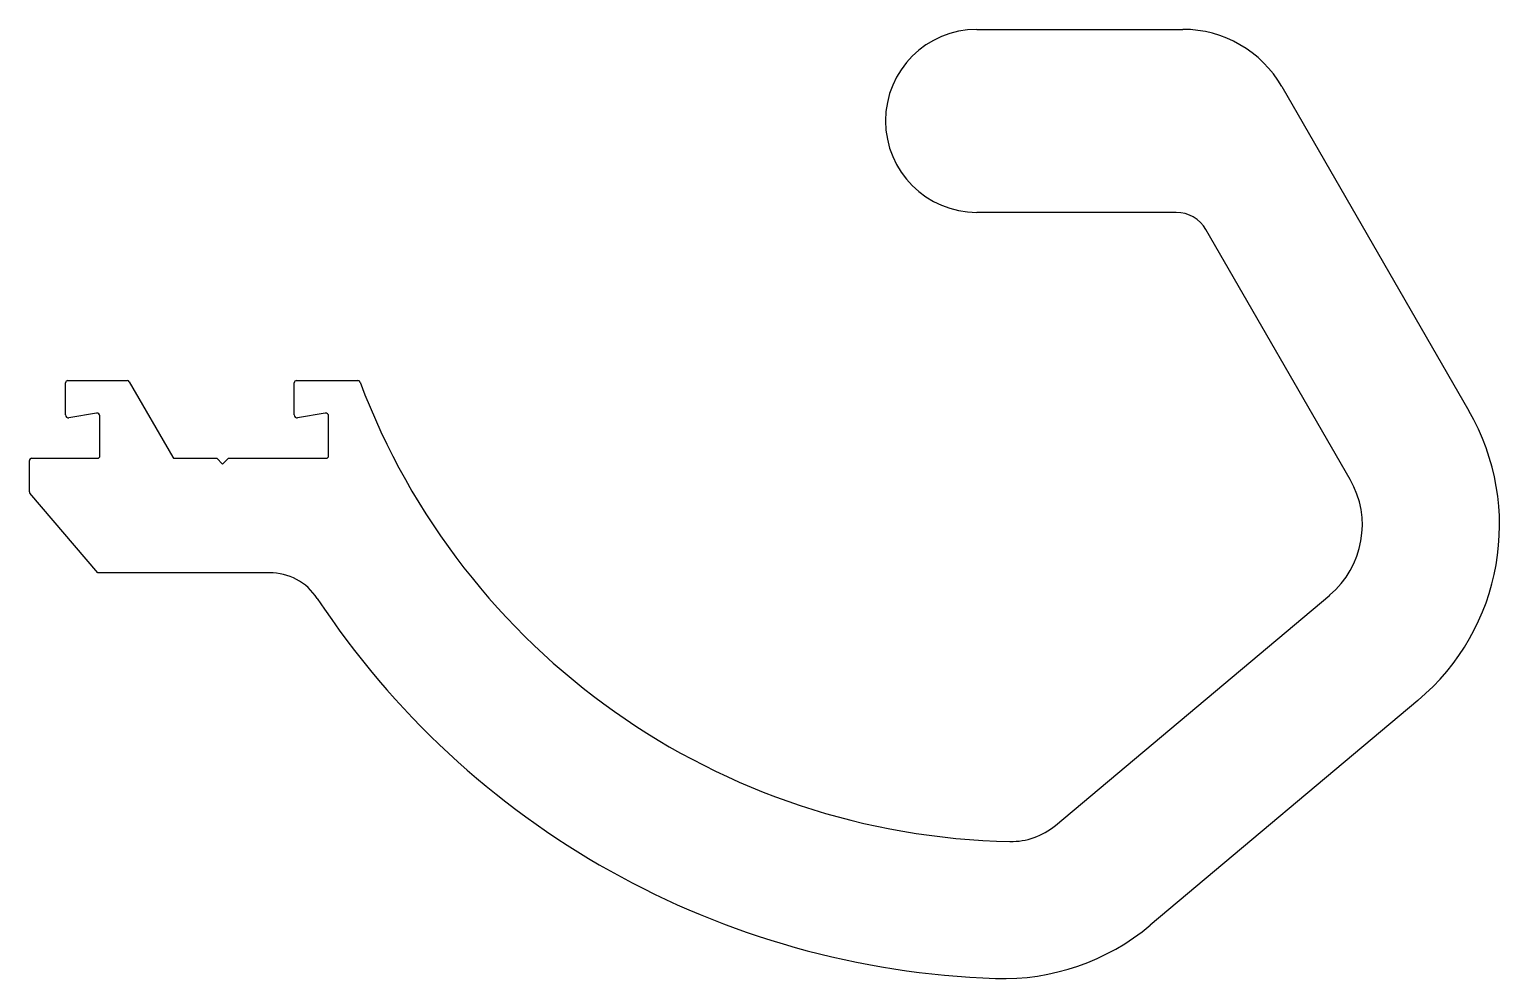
# Model space of a CAD drawing. Extents: x 512 to 640, y 547 to 630.
import ezdxf

# ---------------------------------------------------------------- set-up
doc = ezdxf.new("R2010")
doc.units = 0
doc.layers.get('0').update_dxf_attribs({"linetype": 'CONTINUOUS'})

msp = doc.modelspace()

# ---------------------------------------------------------------- linework, layer by layer
at = {"color": 7, "linetype": 'CONTINUOUS'}
for p, q in [((594.48, 629.62), (612.48, 629.62)), ((621.14, 624.62), (637.5, 596.28)), ((611.9, 613.62), (594.48, 613.62)), ((627.11, 590.28), (614.5, 612.12)), ((514.78, 595.91), (514.78, 598.72)), ((514.98, 598.92), (520.17, 598.92)), ((520.34, 598.82), (524.15, 592.22)), ((534.78, 595.91), (534.78, 598.72)), ((534.98, 598.92), (540.34, 598.92)), ((517.49, 596.06), (515.07, 595.66)), ((517.78, 592.32), (517.78, 595.82)), ((537.49, 596.06), (535.07, 595.66)), ((537.78, 592.32), (537.78, 595.82)), ((511.61, 589.19), (511.61, 591.92)), ((511.81, 592.12), (517.58, 592.12)), ((524.32, 592.12), (528.01, 592.12)), ((528.01, 592.12), (528.51, 591.62)), ((528.51, 591.62), (529.01, 592.12)), ((529.01, 592.12), (537.58, 592.12)), ((517.61, 582.12), (511.66, 589.06)), ((532.61, 582.12), (517.61, 582.12)), ((601.34, 560.02), (625.33, 580.15)), ((633.04, 570.95), (609.63, 551.31))]:
    msp.add_line(p, q, dxfattribs=at)
for centre, radius, start, end in [((594.48, 621.62), 8, 90, 270), ((612.48, 619.62), 10, 30, 90), ((611.9, 610.62), 3, 30, 90), ((514.98, 598.72), 0.2, 90, 180), ((520.17, 598.72), 0.2, 30, 90), ((534.98, 598.72), 0.2, 90, 180), ((540.34, 598.72), 0.2, 20.6049, 90), ((598.56, 620.61), 62, 200.6049, 268.8925), ((515.03, 595.91), 0.25, 180, 279.3889), ((517.53, 595.82), 0.25, 0, 99.3889), ((535.03, 595.91), 0.25, 180, 279.3889), ((537.53, 595.82), 0.25, 0, 99.3889), ((620.18, 586.28), 20, 310, 30), ((511.81, 591.92), 0.2, 90, 180), ((517.58, 592.32), 0.2, 270, 0), ((524.32, 592.32), 0.2, 210, 270), ((537.58, 592.32), 0.2, 270, 0), ((620.18, 586.28), 8, 310, 30), ((511.81, 589.19), 0.2, 180, 220.6013), ((532.61, 577.12), 5, 33.4014, 90), ((598.56, 620.61), 74, 213.4014, 268.103), ((597.48, 564.62), 6, 268.8925, 310), ((596.78, 566.63), 20, 268.103, 310)]:
    msp.add_arc(centre, radius, start, end, dxfattribs=at)

doc.saveas('drawing.dxf')
